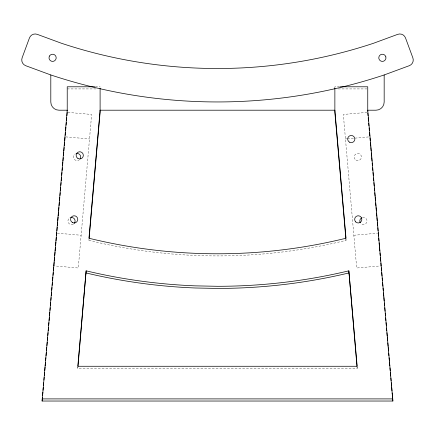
<?xml version="1.0" encoding="UTF-8"?>
<svg xmlns="http://www.w3.org/2000/svg" width="435" height="435" viewBox="0 0 435 435"><rect width="100%" height="100%" fill="white"/><g stroke="black" fill="none" stroke-linecap="round" stroke-linejoin="round"><path stroke-width="0.33" stroke-dasharray="2.17 1.63" d="M357.151 366.803L357.151 368.401L77.822 368.401L77.941 367.048M346.01 239.304L346.01 240.37A537.127 535.104 0 0 1 88.963 240.37L89.077 239.022M367.086 112.388L343.335 114.459L356.689 267.993L381.109 265.867M345.466 138.95L346.782 138.836M347.445 138.781L369.217 136.884M353.845 235.259L377.596 233.193M95.406 86.788L100.104 86.788M339.566 86.788L334.868 86.788L334.868 88.387M67.224 88.919L96.749 88.919M338.223 88.919L367.075 88.919M67.882 112.388L91.638 114.459L78.278 267.993L53.864 265.867M65.75 136.884L89.507 138.95M57.371 233.193L81.127 235.259M345.89 239.022L346.01 240.37M357.032 367.048L357.151 368.401M88.963 239.304L88.963 240.37M77.822 366.803L77.822 368.401M362.491 217.549A3.6 3.589 -5 0 1 366.895 221.937A3.6 3.589 -5 0 1 360.876 223.557M79.665 159.542A3.6 3.589 5 0 1 74.265 159.177A3.6 3.589 5 0 1 75.326 153.887M73.352 224.123A3.6 3.589 5 0 1 68.224 222.383A3.6 3.589 5 0 1 70.622 217.549M356.047 160.102A3.6 3.589 -5 0 0 361.447 156.997A3.6 3.589 -5 0 0 356.047 153.892A3.6 3.589 -5 0 0 356.047 160.102"/><path stroke-width="0.65" d="M384.17 74.956L384.17 102.029A8.167 8.167 0 0 1 375.998 110.202L367.749 110.202L392.87 401.032L42.103 401.032L67.224 110.202L58.975 110.202A8.167 8.167 0 0 1 50.803 102.029L50.803 74.956L25.681 65.696A6.166 6.166 0 0 1 22.125 57.811L29.455 37.932A6.063 6.063 0 0 1 37.241 34.343L61.357 43.228A494.693 494.693 0 0 0 373.616 43.228L397.731 34.343A6.046 6.046 0 0 1 405.507 37.916L412.88 57.909A6.063 6.063 0 0 1 409.286 65.696L384.17 74.956A528.128 528.128 0 0 1 50.803 74.956M42.103 401.032L42.396 397.655M42.576 395.627L42.869 392.245M43.043 390.217L43.277 387.514M43.456 385.486L43.69 382.778M43.924 380.076L44.163 377.368M44.337 375.34L44.571 372.637M44.751 370.609L45.044 367.227M45.164 365.878L45.457 362.496M45.631 360.468L45.871 357.766M46.045 355.732L46.338 352.355M46.518 350.327L46.752 347.619M46.926 345.591L47.219 342.214M47.399 340.186L47.632 337.478M47.812 335.45L48.046 332.748M48.22 330.72L48.513 327.337M48.693 325.309L48.927 322.607M49.106 320.579L49.4 317.197M49.514 315.843L49.807 312.466M49.987 310.432L50.221 307.73M50.4 305.702L50.694 302.32M50.868 300.291L51.102 297.589M51.281 295.561L51.575 292.179M51.749 290.15L51.988 287.448M52.162 285.42L52.396 282.712M52.575 280.684L52.869 277.307M53.043 275.279L53.282 272.571M53.456 270.543L53.75 267.166M53.864 265.867L54.163 262.43M54.283 261.076L54.576 257.699M54.745 255.72L55.044 252.289M55.158 250.984L55.457 247.558M55.631 245.574L55.925 242.192M56.044 240.838L56.338 237.412M56.512 235.427L56.751 232.681M56.925 230.697L57.224 227.271M57.355 225.727L57.648 222.356M57.768 221.013L58.1 217.168M58.219 215.814L58.529 212.258M58.633 211.078L58.937 207.544M59.1 205.668L59.399 202.259M59.513 200.937L59.818 197.441M59.986 195.527L60.226 192.727M60.394 190.791L60.699 187.338M60.867 185.381L61.107 182.624M61.281 180.645L61.574 177.235M61.748 175.234L61.987 172.505M62.161 170.498L62.401 167.774M62.575 165.789L62.868 162.364M62.988 161.032L63.282 157.633M63.45 155.686L63.755 152.223M63.863 150.972L64.162 147.492M64.331 145.584L64.625 142.218M64.739 140.869L65.049 137.351M65.223 135.328L65.457 132.615M65.636 130.592L65.93 127.205M66.104 125.182L66.343 122.474M66.517 120.451L66.751 117.744M66.93 115.715L67.224 112.333M86.125 270.831L77.822 366.27L357.151 366.27L348.848 270.831A563.608 561.482 0 0 1 217.484 286.295L195.397 285.86A563.608 561.482 0 0 1 86.125 270.831L77.995 366.373M89.137 238.347L100.104 112.333L100.104 88.126M94.732 86.788L67.224 86.788L67.224 110.996M340.235 86.788L367.749 86.788L367.749 111.268M42.103 398.9L392.87 398.9M367.809 113.008L368.043 115.715M368.217 117.744L368.51 121.126M368.69 123.148L368.923 125.862M369.103 127.885L369.337 130.592M369.511 132.615L369.81 136.003M369.984 138.025L370.228 140.869M370.397 142.756L370.702 146.258M370.816 147.601L371.109 150.972M371.278 152.897L371.572 156.279M371.691 157.633L371.985 161.032M372.159 163.043L372.398 165.789M372.572 167.774L372.811 170.498M372.985 172.505L373.279 175.909M373.453 177.91L373.692 180.645M373.866 182.624L374.16 186.055M374.334 188.012L374.573 190.791M374.742 192.727L375.046 196.201M375.16 197.523L375.459 200.937M375.622 202.83L375.916 206.195M376.03 207.544L376.34 211.078M376.503 212.927L376.792 216.298M376.911 217.641L377.205 221.013M377.335 222.541L377.634 225.961M377.792 227.744L378.048 230.697M378.222 232.681L378.515 236.107M378.689 238.092L378.928 240.838M379.103 242.822L379.402 246.253M379.516 247.558L379.815 250.984M379.983 252.963L380.223 255.72M380.397 257.699L380.69 261.076M380.864 263.104L381.109 265.867M381.277 267.84L381.517 270.543M381.691 272.571L381.984 275.953M382.164 277.981L382.398 280.684M382.572 282.712L382.865 286.094M383.045 288.122L383.278 290.83M383.458 292.858L383.752 296.235M383.866 297.589L384.159 300.971M384.339 302.999L384.573 305.702M384.752 307.73L385.046 311.112M385.22 313.14L385.453 315.843M385.633 317.871L385.867 320.579M386.046 322.607L386.34 325.984M386.514 328.012L386.748 330.72M386.927 332.748L387.221 336.13M387.34 337.478L387.634 340.861M387.808 342.889L388.102 346.271M388.221 347.619L388.515 351.001M388.689 353.03L388.928 355.732M389.102 357.766L389.396 361.142M389.515 362.496L389.809 365.878M389.988 367.907L390.222 370.609M390.396 372.637L390.69 376.019M390.869 378.048L391.103 380.75M391.282 382.778L391.576 386.16M391.69 387.514L391.984 390.891M392.163 392.919L392.457 396.301M392.577 397.655L392.87 401.032M345.836 238.347L334.868 112.333L334.868 88.126M348.848 270.831L356.972 366.373M348.848 272.962A563.608 561.482 0 0 1 217.484 288.427L195.397 287.992A563.608 561.482 0 0 1 86.125 272.962M360.3 222.812A3.6 3.589 -5 0 1 361.621 217.902M76.196 153.528A3.6 3.589 5 0 1 80.241 158.797M70.622 217.549A3.6 3.589 5 0 1 74.097 223.557M100.104 110.202L88.963 238.239A537.127 535.104 0 0 0 346.01 238.239L334.868 110.202L100.104 110.202M49.487 56.012L49.128 56.882A3.594 3.594 0 0 0 53.222 61.351A3.594 3.594 0 0 0 55.544 55.751A3.594 3.594 0 0 0 49.487 56.012M385.845 56.882L385.486 56.012A3.594 3.594 0 0 0 379.429 55.751A3.594 3.594 0 0 0 381.745 61.351A3.594 3.594 0 0 0 385.845 56.882M355.71 221.91A3.594 3.594 0 0 0 361.724 220.3A3.594 3.594 0 0 0 357.325 215.896A3.594 3.594 0 0 0 355.71 221.91M77.936 158.46A3.6 3.589 0 0 0 83.335 155.349A3.6 3.589 0 0 0 77.936 152.245A3.6 3.589 0 0 0 77.936 158.46M349.463 142.158A3.6 3.589 0 0 0 354.868 139.053A3.6 3.589 0 0 0 349.463 135.948A3.6 3.589 0 0 0 349.463 142.158M72.362 222.475A3.6 3.589 0 0 0 77.767 219.365A3.6 3.589 0 0 0 72.362 216.26A3.6 3.589 0 0 0 72.362 222.475"/></g></svg>
